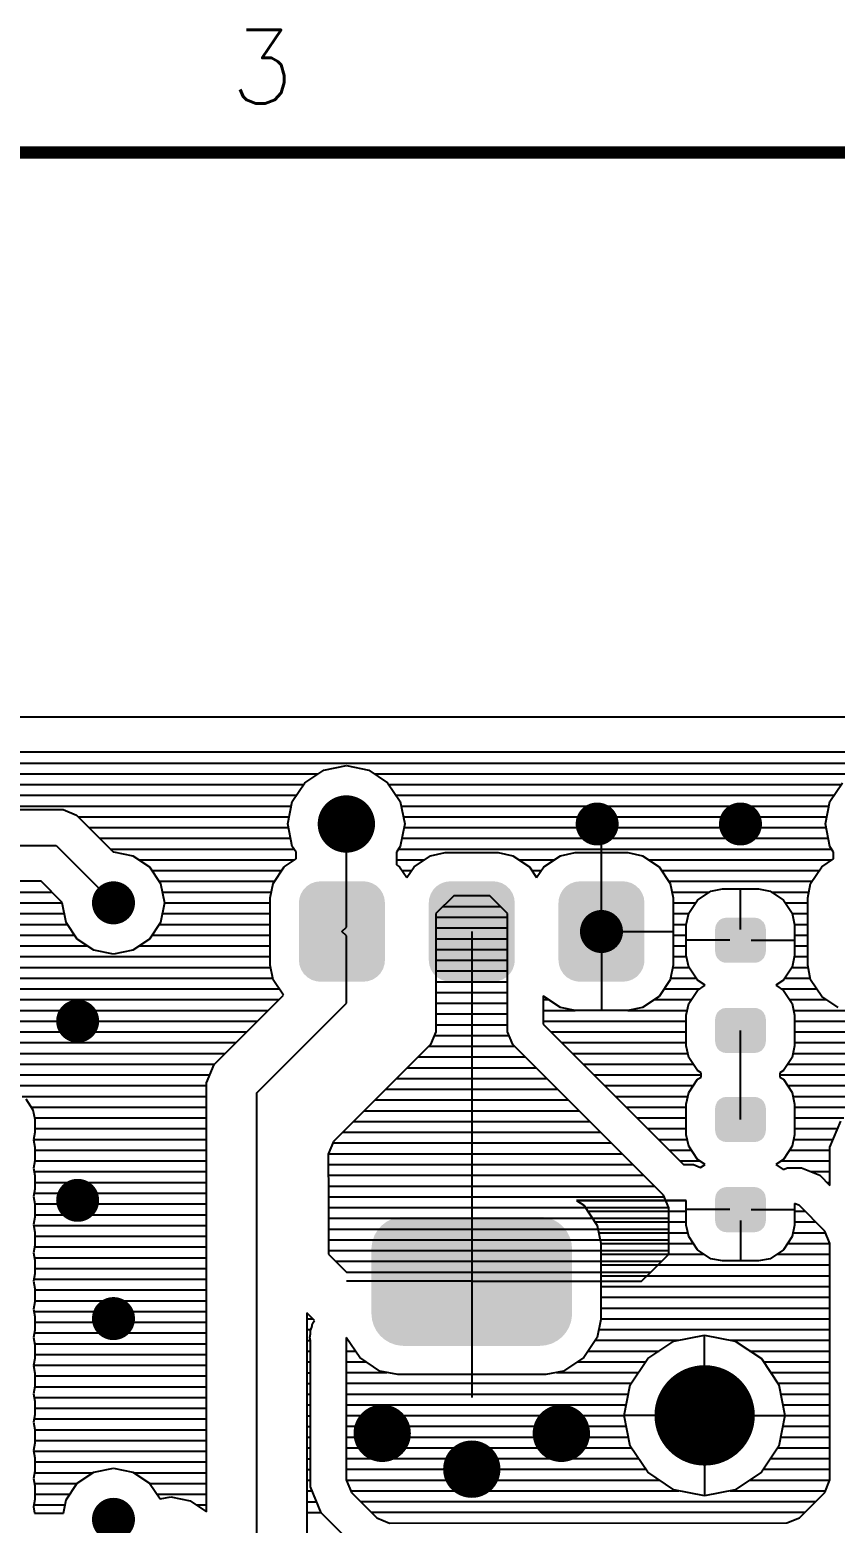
# Model space of a CAD drawing. Extents: x 295 to 953, y 10 to 290.
# Drawn here: x 604.4 to 637.2, y 229.2 to 290 of the extents above; entities that cross this region are included whole.
import ezdxf
from ezdxf.enums import TextEntityAlignment as Align

# ---------------------------------------------------------------- set-up
doc = ezdxf.new("R2010")
doc.units = 0
doc.header["$LTSCALE"] = 5
doc.header["$MEASUREMENT"] = 0
doc.layers.get('0').update_dxf_attribs({"linetype": 'CONTINUOUS', "lineweight": 25})
for name, color, linetype in [('DV-PEI-A6_TOP', 5, 'CONTINUOUS'), ('문자', 4, 'CONTINUOUS'), ('테두리', 3, 'CONTINUOUS')]:
    doc.layers.add(name, color=color, linetype=linetype)
doc.styles.get("Standard").update_dxf_attribs({"font": 'simplex.shx'})

# ---------------------------------------------------------------- blocks, each defined once
blk = doc.blocks.new('C')
at = {"layer": '테두리', "const_width": 0.5}
blk.add_lwpolyline([(15, 285), (15, 15), (405, 15), (405, 285), (15, 285)], dxfattribs=at)
at = {"layer": '문자'}
blk.add_text('3', height=3, dxfattribs=at).set_placement((136.875, 288.5), align=Align.MIDDLE)

msp = doc.modelspace()

# ---------------------------------------------------------------- linework, layer by layer
for points, const_width in [([(616.701, 257.641, 1), (617.869, 257.641, 1)], 1.168), ([(627.07, 257.641, 1), (627.946, 257.641, 1)], 0.876), ([(632.912, 257.641, 1), (633.788, 257.641, 1)], 0.876), ([(607.353, 254.428, 1), (608.23, 254.428, 1)], 0.876), ([(627.245, 253.26, 1), (628.122, 253.26, 1)], 0.876), ([(605.893, 249.609, 1), (606.769, 249.609, 1)], 0.876), ([(605.893, 242.306, 1), (606.769, 242.306, 1)], 0.876), ([(607.353, 237.487, 1), (608.23, 237.487, 1)], 0.876), ([(630.867, 233.543, 1), (632.912, 233.543, 1)], 2.045), ([(618.161, 232.813, 1), (619.33, 232.813, 1)], 1.168), ([(625.464, 232.813, 1), (626.632, 232.813, 1)], 1.168), ([(621.812, 231.352, 1), (622.981, 231.352, 1)], 1.168), ([(607.353, 229.308, 1), (608.23, 229.308, 1)], 0.876)]:
    msp.add_lwpolyline(points, format="xyb", close=True, dxfattribs=dict(const_width=const_width))
for points in [[(615.447, 254.819), (615.528, 254.956), (618.764, 254.819), (618.675, 254.956)], [(615.528, 254.956), (615.559, 254.988), (618.675, 254.956), (618.654, 254.988)], [(615.559, 254.988), (615.667, 255.102), (618.654, 254.988), (618.535, 255.102)], [(615.667, 255.102), (615.706, 255.128), (618.535, 255.102), (618.508, 255.128)], [(615.706, 255.128), (615.837, 255.213), (618.508, 255.128), (618.363, 255.213)], [(615.837, 255.213), (615.885, 255.23), (618.363, 255.213), (618.334, 255.23)], [(615.885, 255.23), (616.027, 255.281), (618.334, 255.23), (618.168, 255.281)], [(616.027, 255.281), (616.099, 255.29), (618.168, 255.281), (618.141, 255.29)], [(616.099, 255.29), (616.227, 255.305), (618.141, 255.29), (617.98, 255.305)], [(620.74, 254.819), (620.821, 254.956), (624.057, 254.819), (623.968, 254.956)], [(620.821, 254.956), (620.851, 254.988), (623.968, 254.956), (623.947, 254.988)], [(620.851, 254.988), (620.96, 255.102), (623.947, 254.988), (623.827, 255.102)], [(620.96, 255.102), (620.999, 255.128), (623.827, 255.102), (623.801, 255.128)], [(620.999, 255.128), (621.13, 255.213), (623.801, 255.128), (623.656, 255.213)], [(621.13, 255.213), (621.178, 255.23), (623.656, 255.213), (623.627, 255.23)], [(621.178, 255.23), (621.32, 255.281), (623.627, 255.23), (623.461, 255.281)], [(621.32, 255.281), (621.392, 255.29), (623.461, 255.281), (623.434, 255.29)], [(621.392, 255.29), (621.52, 255.305), (623.434, 255.29), (623.273, 255.305)], [(626.027, 254.819), (626.108, 254.956), (629.344, 254.819), (629.255, 254.956)], [(626.108, 254.956), (626.138, 254.988), (629.255, 254.956), (629.234, 254.988)], [(626.138, 254.988), (626.247, 255.102), (629.234, 254.988), (629.114, 255.102)], [(626.247, 255.102), (626.286, 255.128), (629.114, 255.102), (629.088, 255.128)], [(626.286, 255.128), (626.417, 255.213), (629.088, 255.128), (628.943, 255.213)], [(626.417, 255.213), (626.465, 255.23), (628.943, 255.213), (628.914, 255.23)], [(626.465, 255.23), (626.607, 255.281), (628.914, 255.23), (628.748, 255.281)], [(626.607, 255.281), (626.679, 255.29), (628.748, 255.281), (628.721, 255.29)], [(626.679, 255.29), (626.807, 255.305), (628.721, 255.29), (628.56, 255.305)], [(615.351, 254.428), (615.366, 254.589), (618.856, 254.428), (618.838, 254.589)], [(615.351, 252.092), (615.351, 254.428), (618.856, 252.092), (618.856, 254.428)], [(615.366, 254.589), (615.378, 254.629), (618.838, 254.589), (618.833, 254.629)], [(615.378, 254.629), (615.426, 254.782), (618.833, 254.629), (618.778, 254.782)], [(615.426, 254.782), (615.447, 254.819), (618.778, 254.782), (618.764, 254.819)], [(620.644, 254.428), (620.659, 254.589), (624.149, 254.428), (624.131, 254.589)], [(620.644, 252.092), (620.644, 254.428), (624.149, 252.092), (624.149, 254.428)], [(620.659, 254.589), (620.671, 254.629), (624.131, 254.589), (624.126, 254.629)], [(620.671, 254.629), (620.719, 254.782), (624.126, 254.629), (624.071, 254.782)], [(620.719, 254.782), (620.74, 254.819), (624.071, 254.782), (624.057, 254.819)], [(625.931, 254.428), (625.946, 254.589), (629.436, 254.428), (629.418, 254.589)], [(625.931, 252.092), (625.931, 254.428), (629.436, 252.092), (629.436, 254.428)], [(625.946, 254.589), (625.958, 254.629), (629.418, 254.589), (629.413, 254.629)], [(625.958, 254.629), (626.006, 254.782), (629.413, 254.629), (629.358, 254.782)], [(626.006, 254.782), (626.027, 254.819), (629.358, 254.782), (629.344, 254.819)], [(632.502, 253.731), (632.519, 253.741), (634.196, 253.731), (634.186, 253.741)], [(632.519, 253.741), (632.631, 253.8), (634.186, 253.741), (634.065, 253.8)], [(632.631, 253.8), (632.659, 253.804), (634.065, 253.8), (634.055, 253.804)], [(632.659, 253.804), (632.775, 253.824), (634.055, 253.804), (633.926, 253.824)], [(632.316, 252.442), (632.316, 253.365), (634.384, 252.442), (634.384, 253.365)], [(632.319, 253.365), (632.338, 253.495), (634.381, 253.365), (634.361, 253.495)], [(632.338, 253.495), (632.345, 253.509), (634.361, 253.495), (634.358, 253.509)], [(632.345, 253.509), (632.401, 253.626), (634.358, 253.509), (634.297, 253.626)], [(632.401, 253.626), (632.413, 253.639), (634.297, 253.626), (634.291, 253.639)], [(632.413, 253.639), (632.502, 253.731), (634.291, 253.639), (634.196, 253.731)], [(615.37, 251.931), (615.351, 252.092), (618.841, 251.931), (618.856, 252.092)], [(615.374, 251.891), (615.37, 251.931), (618.829, 251.891), (618.841, 251.931)], [(620.663, 251.931), (620.644, 252.092), (624.134, 251.931), (624.149, 252.092)], [(620.667, 251.891), (620.663, 251.931), (624.122, 251.891), (624.134, 251.931)], [(625.95, 251.931), (625.931, 252.092), (629.421, 251.931), (629.436, 252.092)], [(625.954, 251.891), (625.95, 251.931), (629.409, 251.891), (629.421, 251.931)], [(632.34, 252.313), (632.319, 252.442), (634.363, 252.313), (634.381, 252.442)], [(632.342, 252.298), (632.34, 252.313), (634.356, 252.298), (634.363, 252.313)], [(632.403, 252.181), (632.342, 252.298), (634.3, 252.181), (634.356, 252.298)], [(632.41, 252.169), (632.403, 252.181), (634.288, 252.169), (634.3, 252.181)], [(632.505, 252.076), (632.41, 252.169), (634.199, 252.076), (634.288, 252.169)], [(632.514, 252.067), (632.505, 252.076), (634.182, 252.067), (634.199, 252.076)], [(632.636, 252.008), (632.514, 252.067), (634.07, 252.008), (634.182, 252.067)], [(632.646, 252.003), (632.636, 252.008), (634.042, 252.003), (634.07, 252.008)], [(632.775, 251.984), (632.646, 252.003), (633.926, 251.984), (634.042, 252.003)], [(615.43, 251.738), (615.374, 251.891), (618.782, 251.738), (618.829, 251.891)], [(615.443, 251.701), (615.43, 251.738), (618.76, 251.701), (618.782, 251.738)], [(615.532, 251.564), (615.443, 251.701), (618.679, 251.564), (618.76, 251.701)], [(615.553, 251.532), (615.532, 251.564), (618.649, 251.532), (618.679, 251.564)], [(615.673, 251.418), (615.553, 251.532), (618.54, 251.418), (618.649, 251.532)], [(615.7, 251.392), (615.673, 251.418), (618.501, 251.392), (618.54, 251.418)], [(615.844, 251.307), (615.7, 251.392), (618.371, 251.307), (618.501, 251.392)], [(615.874, 251.29), (615.844, 251.307), (618.323, 251.29), (618.371, 251.307)], [(620.723, 251.738), (620.667, 251.891), (624.075, 251.738), (624.122, 251.891)], [(620.736, 251.701), (620.723, 251.738), (624.053, 251.701), (624.075, 251.738)], [(620.825, 251.564), (620.736, 251.701), (623.972, 251.564), (624.053, 251.701)], [(620.846, 251.532), (620.825, 251.564), (623.942, 251.532), (623.972, 251.564)], [(620.966, 251.418), (620.846, 251.532), (623.833, 251.418), (623.942, 251.532)], [(620.992, 251.392), (620.966, 251.418), (623.794, 251.392), (623.833, 251.418)], [(621.137, 251.307), (620.992, 251.392), (623.664, 251.307), (623.794, 251.392)], [(621.167, 251.29), (621.137, 251.307), (623.615, 251.29), (623.664, 251.307)], [(626.01, 251.738), (625.954, 251.891), (629.362, 251.738), (629.409, 251.891)], [(626.023, 251.701), (626.01, 251.738), (629.34, 251.701), (629.362, 251.738)], [(626.112, 251.564), (626.023, 251.701), (629.259, 251.564), (629.34, 251.701)], [(626.133, 251.532), (626.112, 251.564), (629.229, 251.532), (629.259, 251.564)], [(626.253, 251.418), (626.133, 251.532), (629.12, 251.418), (629.229, 251.532)], [(626.279, 251.392), (626.253, 251.418), (629.081, 251.392), (629.12, 251.418)], [(626.424, 251.307), (626.279, 251.392), (628.951, 251.307), (629.081, 251.392)], [(626.454, 251.29), (626.424, 251.307), (628.902, 251.29), (628.951, 251.307)], [(616.039, 251.239), (615.874, 251.29), (618.181, 251.239), (618.323, 251.29)], [(616.067, 251.23), (616.039, 251.239), (618.108, 251.23), (618.181, 251.239)], [(616.227, 251.215), (616.067, 251.23), (617.98, 251.215), (618.108, 251.23)], [(621.332, 251.239), (621.167, 251.29), (623.474, 251.239), (623.615, 251.29)], [(621.36, 251.23), (621.332, 251.239), (623.401, 251.23), (623.474, 251.239)], [(621.52, 251.215), (621.36, 251.23), (623.273, 251.215), (623.401, 251.23)], [(626.619, 251.239), (626.454, 251.29), (628.761, 251.239), (628.902, 251.29)], [(626.647, 251.23), (626.619, 251.239), (628.688, 251.23), (628.761, 251.239)], [(626.807, 251.215), (626.647, 251.23), (628.56, 251.215), (628.688, 251.23)], [(632.519, 250.066), (632.631, 250.125), (634.186, 250.066), (634.065, 250.125)], [(632.631, 250.125), (632.659, 250.13), (634.065, 250.125), (634.055, 250.13)], [(632.659, 250.13), (632.775, 250.149), (634.055, 250.13), (633.926, 250.149)], [(632.316, 248.768), (632.316, 249.691), (634.384, 248.768), (634.384, 249.691)], [(632.319, 249.691), (632.338, 249.82), (634.381, 249.691), (634.361, 249.82)], [(632.338, 249.82), (632.345, 249.835), (634.361, 249.82), (634.358, 249.835)], [(632.345, 249.835), (632.401, 249.952), (634.358, 249.835), (634.297, 249.952)], [(632.401, 249.952), (632.413, 249.964), (634.297, 249.952), (634.291, 249.964)], [(632.413, 249.964), (632.502, 250.057), (634.291, 249.964), (634.196, 250.057)], [(632.502, 250.057), (632.519, 250.066), (634.196, 250.057), (634.186, 250.066)], [(632.34, 248.638), (632.319, 248.768), (634.363, 248.638), (634.381, 248.768)], [(632.342, 248.623), (632.34, 248.638), (634.356, 248.623), (634.363, 248.638)], [(632.403, 248.506), (632.342, 248.623), (634.3, 248.506), (634.356, 248.623)], [(632.41, 248.494), (632.403, 248.506), (634.288, 248.494), (634.3, 248.506)], [(632.505, 248.401), (632.41, 248.494), (634.199, 248.401), (634.288, 248.494)], [(632.514, 248.392), (632.505, 248.401), (634.182, 248.392), (634.199, 248.401)], [(632.636, 248.333), (632.514, 248.392), (634.07, 248.333), (634.182, 248.392)], [(632.646, 248.328), (632.636, 248.333), (634.042, 248.328), (634.07, 248.333)], [(632.775, 248.309), (632.646, 248.328), (633.926, 248.309), (634.042, 248.328)], [(632.502, 246.429), (632.519, 246.438), (634.196, 246.429), (634.186, 246.438)], [(632.519, 246.438), (632.631, 246.497), (634.186, 246.438), (634.065, 246.497)], [(632.631, 246.497), (632.659, 246.502), (634.065, 246.497), (634.055, 246.502)], [(632.659, 246.502), (632.775, 246.521), (634.055, 246.502), (633.926, 246.521)], [(632.316, 245.14), (632.316, 246.063), (634.384, 245.14), (634.384, 246.063)], [(632.319, 246.063), (632.338, 246.192), (634.381, 246.063), (634.361, 246.192)], [(632.338, 246.192), (632.345, 246.207), (634.361, 246.192), (634.358, 246.207)], [(632.345, 246.207), (632.401, 246.324), (634.358, 246.207), (634.297, 246.324)], [(632.401, 246.324), (632.413, 246.336), (634.297, 246.324), (634.291, 246.336)], [(632.413, 246.336), (632.502, 246.429), (634.291, 246.336), (634.196, 246.429)], [(632.34, 245.01), (632.319, 245.14), (634.363, 245.01), (634.381, 245.14)], [(632.342, 244.996), (632.34, 245.01), (634.356, 244.996), (634.363, 245.01)], [(632.403, 244.879), (632.342, 244.996), (634.3, 244.879), (634.356, 244.996)], [(632.41, 244.866), (632.403, 244.879), (634.288, 244.866), (634.3, 244.879)], [(632.505, 244.773), (632.41, 244.866), (634.199, 244.773), (634.288, 244.866)], [(632.514, 244.764), (632.505, 244.773), (634.182, 244.764), (634.199, 244.773)], [(632.636, 244.705), (632.514, 244.764), (634.07, 244.705), (634.182, 244.764)], [(632.646, 244.7), (632.636, 244.705), (634.042, 244.7), (634.07, 244.705)], [(632.775, 244.681), (632.646, 244.7), (633.926, 244.681), (634.042, 244.7)], [(632.519, 242.763), (632.631, 242.822), (634.186, 242.763), (634.065, 242.822)], [(632.631, 242.822), (632.659, 242.827), (634.065, 242.822), (634.055, 242.827)], [(632.659, 242.827), (632.775, 242.847), (634.055, 242.827), (633.926, 242.847)], [(632.316, 241.465), (632.316, 242.388), (634.384, 241.465), (634.384, 242.388)], [(632.319, 242.388), (632.338, 242.517), (634.381, 242.388), (634.361, 242.517)], [(632.338, 242.517), (632.345, 242.532), (634.361, 242.517), (634.358, 242.532)], [(632.345, 242.532), (632.401, 242.649), (634.358, 242.532), (634.297, 242.649)], [(632.401, 242.649), (632.413, 242.662), (634.297, 242.649), (634.291, 242.662)], [(632.413, 242.662), (632.502, 242.754), (634.291, 242.662), (634.196, 242.754)], [(632.502, 242.754), (632.519, 242.763), (634.196, 242.754), (634.186, 242.763)], [(619.137, 241.542), (619.314, 241.593), (625.64, 241.542), (625.497, 241.593)], [(619.314, 241.593), (619.375, 241.611), (625.497, 241.593), (625.385, 241.611)], [(619.375, 241.611), (619.595, 241.632), (625.385, 241.611), (625.253, 241.632)], [(619.595, 241.632), (619.622, 241.634), (625.253, 241.632), (625.172, 241.634)], [(618.432, 240.879), (618.518, 241.025), (626.356, 240.879), (626.281, 241.025)], [(618.518, 241.025), (618.558, 241.092), (626.281, 241.025), (626.229, 241.092)], [(618.558, 241.092), (618.671, 241.22), (626.229, 241.092), (626.129, 241.22)], [(618.671, 241.22), (618.721, 241.278), (626.129, 241.22), (626.064, 241.278)], [(618.721, 241.278), (618.858, 241.384), (626.064, 241.278), (625.943, 241.384)], [(618.858, 241.384), (618.917, 241.43), (625.943, 241.384), (625.866, 241.43)], [(618.917, 241.43), (619.074, 241.51), (625.866, 241.43), (625.73, 241.51)], [(619.074, 241.51), (619.137, 241.542), (625.73, 241.51), (625.64, 241.542)], [(632.34, 241.336), (632.319, 241.465), (634.363, 241.336), (634.381, 241.465)], [(632.342, 241.321), (632.34, 241.336), (634.356, 241.321), (634.363, 241.336)], [(632.403, 241.204), (632.342, 241.321), (634.3, 241.204), (634.356, 241.321)], [(632.41, 241.191), (632.403, 241.204), (634.288, 241.191), (634.3, 241.204)], [(632.505, 241.099), (632.41, 241.191), (634.199, 241.099), (634.288, 241.191)], [(632.514, 241.09), (632.505, 241.099), (634.182, 241.09), (634.199, 241.099)], [(632.636, 241.031), (632.514, 241.09), (634.07, 241.031), (634.182, 241.09)], [(632.646, 241.026), (632.636, 241.031), (634.042, 241.026), (634.07, 241.031)], [(632.775, 241.006), (632.646, 241.026), (633.926, 241.006), (634.042, 241.026)], [(618.307, 240.32), (618.31, 240.401), (626.486, 240.32), (626.478, 240.401)], [(618.31, 240.401), (618.336, 240.566), (626.478, 240.401), (626.463, 240.566)], [(618.336, 240.566), (618.348, 240.646), (626.463, 240.566), (626.44, 240.646)], [(618.348, 240.646), (618.405, 240.804), (626.44, 240.646), (626.394, 240.804)], [(618.405, 240.804), (618.432, 240.879), (626.394, 240.804), (626.356, 240.879)], [(618.307, 237.691), (618.307, 240.32), (626.486, 237.691), (626.486, 240.32)], [(618.315, 237.61), (618.307, 237.691), (626.483, 237.61), (626.486, 237.691)], [(618.33, 237.445), (618.315, 237.61), (626.457, 237.445), (626.483, 237.61)], [(618.354, 237.365), (618.33, 237.445), (626.445, 237.365), (626.457, 237.445)], [(618.4, 237.207), (618.354, 237.365), (626.388, 237.207), (626.445, 237.365)], [(618.438, 237.132), (618.4, 237.207), (626.361, 237.132), (626.388, 237.207)], [(618.512, 236.986), (618.438, 237.132), (626.275, 236.986), (626.361, 237.132)], [(618.564, 236.919), (618.512, 236.986), (626.235, 236.919), (626.275, 236.986)], [(618.664, 236.791), (618.564, 236.919), (626.122, 236.791), (626.235, 236.919)], [(618.729, 236.733), (618.664, 236.791), (626.072, 236.733), (626.122, 236.791)], [(618.85, 236.627), (618.729, 236.733), (625.935, 236.627), (626.072, 236.733)], [(618.927, 236.582), (618.85, 236.627), (625.876, 236.582), (625.935, 236.627)], [(619.063, 236.501), (618.927, 236.582), (625.719, 236.501), (625.876, 236.582)], [(619.153, 236.469), (619.063, 236.501), (625.656, 236.469), (625.719, 236.501)], [(619.296, 236.418), (619.153, 236.469), (625.479, 236.418), (625.656, 236.469)], [(619.408, 236.4), (619.296, 236.418), (625.418, 236.4), (625.479, 236.418)], [(619.541, 236.379), (619.408, 236.4), (625.198, 236.379), (625.418, 236.4)], [(619.622, 236.377), (619.541, 236.379), (625.172, 236.377), (625.198, 236.379)]]:
    msp.add_solid(points)
at = {"layer": 'DV-PEI-A6_TOP', "color": 7}
for p, q in [((858.075, 262), (515.377, 262)), ((823.946, 260.562), (532.143, 260.562)), ((531.402, 260.124), (841.179, 260.124)), ((615.596, 259.324), (616.368, 259.838)), ((616.368, 259.838), (617.285, 260.019)), ((617.285, 260.019), (618.196, 259.838)), ((618.196, 259.838), (618.967, 259.324)), ((530.525, 259.248), (615.544, 259.248)), ((530.963, 259.686), (616.134, 259.686)), ((615.082, 258.553), (615.596, 259.324)), ((618.43, 259.686), (638.041, 259.686)), ((618.967, 259.324), (619.481, 258.553)), ((619.02, 259.248), (637.451, 259.248)), ((636.99, 258.553), (637.504, 259.324)), ((530.087, 258.81), (615.252, 258.81)), ((619.312, 258.81), (637.159, 258.81)), ((529.777, 258.372), (615.047, 258.372)), ((588.221, 258.226), (605.741, 258.226)), ((605.741, 258.226), (606.278, 257.998)), ((606.278, 257.998), (607.774, 256.508)), ((614.901, 257.641), (615.082, 258.553)), ((619.481, 258.553), (619.663, 257.641)), ((619.516, 258.372), (636.955, 258.372)), ((636.809, 257.641), (636.99, 258.553)), ((606.349, 257.934), (614.96, 257.934)), ((606.787, 257.495), (614.93, 257.495)), ((615.082, 256.724), (614.901, 257.641)), ((617.285, 253.435), (617.285, 257.641)), ((619.663, 257.641), (619.481, 256.724)), ((619.604, 257.934), (636.867, 257.934)), ((619.633, 257.495), (636.838, 257.495)), ((627.684, 257.46), (627.508, 257.641)), ((627.684, 253.26), (627.684, 257.46)), ((636.99, 256.724), (636.809, 257.641)), ((607.225, 257.057), (615.018, 257.057)), ((619.546, 257.057), (636.926, 257.057)), ((588.513, 256.765), (605.455, 256.765)), ((605.455, 256.765), (607.792, 254.428)), ((607.663, 256.619), (615.152, 256.619)), ((607.774, 256.508), (607.792, 256.508)), ((607.792, 256.508), (608.586, 256.35)), ((608.586, 256.35), (609.264, 255.901)), ((608.843, 256.181), (615.17, 256.181)), ((614.755, 255.901), (615.24, 256.222)), ((615.24, 256.491), (615.082, 256.724)), ((615.24, 256.222), (615.24, 256.491)), ((619.481, 256.724), (619.33, 256.491)), ((619.33, 256.491), (619.33, 255.982)), ((619.33, 256.181), (620.463, 256.181)), ((619.411, 256.619), (637.06, 256.619)), ((620.042, 255.901), (620.72, 256.35)), ((620.72, 256.35), (621.316, 256.473)), ((621.316, 256.473), (623.471, 256.473)), ((623.471, 256.473), (624.067, 256.35)), ((624.067, 256.35), (624.745, 255.901)), ((624.324, 256.181), (625.75, 256.181)), ((625.335, 255.901), (626.007, 256.35)), ((626.007, 256.35), (626.609, 256.473)), ((626.609, 256.473), (628.758, 256.473)), ((627.684, 253.698), (627.684, 256.473)), ((628.758, 256.473), (629.36, 256.35)), ((629.36, 256.35), (630.032, 255.901)), ((629.617, 256.181), (637.078, 256.181)), ((636.663, 255.901), (637.148, 256.222)), ((637.148, 256.491), (636.99, 256.724)), ((637.148, 256.222), (637.148, 256.491)), ((609.264, 255.901), (609.714, 255.223)), ((609.369, 255.743), (614.644, 255.743)), ((614.3, 255.223), (614.755, 255.901)), ((619.33, 255.982), (619.452, 255.901)), ((619.452, 255.901), (619.75, 255.457)), ((619.563, 255.743), (619.937, 255.743)), ((619.75, 255.457), (620.042, 255.901)), ((624.745, 255.901), (625.037, 255.457)), ((624.85, 255.743), (625.224, 255.743)), ((625.037, 255.457), (625.335, 255.901)), ((630.032, 255.901), (630.488, 255.223)), ((630.143, 255.743), (636.552, 255.743)), ((636.207, 255.223), (636.663, 255.901)), ((604.847, 255.305), (598.561, 255.305)), ((605.706, 254.44), (604.847, 255.305)), ((609.661, 255.305), (614.352, 255.305)), ((609.714, 255.223), (609.871, 254.428)), ((614.183, 254.627), (614.3, 255.223)), ((630.435, 255.305), (636.26, 255.305)), ((630.488, 255.223), (630.605, 254.627)), ((632.135, 254.902), (632.614, 254.995)), ((632.614, 254.995), (634.081, 254.995)), ((633.35, 253.342), (633.35, 254.995)), ((634.081, 254.995), (634.56, 254.902)), ((636.09, 254.627), (636.207, 255.223)), ((598.684, 254.867), (605.285, 254.867)), ((598.772, 254.428), (605.706, 254.428)), ((605.706, 254.428), (605.706, 254.44)), ((605.864, 253.628), (605.706, 254.428)), ((609.871, 254.428), (609.714, 253.628)), ((609.784, 254.867), (614.229, 254.867)), ((609.871, 254.428), (614.183, 254.428)), ((614.183, 251.887), (614.183, 254.627)), ((621.666, 254.72), (620.936, 253.99)), ((623.127, 254.72), (621.666, 254.72)), ((623.857, 253.99), (623.127, 254.72)), ((630.558, 254.867), (632.083, 254.867)), ((630.605, 254.627), (630.605, 251.887)), ((630.605, 254.428), (631.522, 254.428)), ((631.241, 254.002), (631.598, 254.539)), ((631.598, 254.539), (632.135, 254.902)), ((634.56, 254.902), (635.097, 254.539)), ((634.612, 254.867), (636.137, 254.867)), ((635.097, 254.539), (635.453, 254.002)), ((635.173, 254.428), (636.09, 254.428)), ((636.09, 251.887), (636.09, 254.627)), ((598.684, 253.99), (605.794, 253.99)), ((609.784, 253.99), (614.183, 253.99)), ((620.936, 253.99), (620.936, 249.176)), ((620.936, 253.844), (623.851, 253.844)), ((621.228, 254.282), (623.565, 254.282)), ((623.851, 249.176), (623.857, 253.99)), ((630.605, 253.99), (631.236, 253.99)), ((631.142, 253.529), (631.241, 254.002)), ((635.453, 254.002), (635.553, 253.529)), ((635.459, 253.99), (636.09, 253.99)), ((598.561, 253.552), (605.916, 253.552)), ((606.314, 252.95), (605.864, 253.628)), ((609.714, 253.628), (609.264, 252.95)), ((609.661, 253.552), (614.183, 253.552)), ((617.104, 253.26), (617.285, 253.435)), ((617.285, 253.079), (617.104, 253.26)), ((620.936, 253.406), (623.851, 253.406)), ((622.397, 253.26), (622.397, 239.006)), ((627.508, 253.079), (627.684, 253.26)), ((627.684, 253.26), (627.508, 253.079)), ((628.122, 253.26), (630.605, 253.26)), ((630.605, 253.552), (631.148, 253.552)), ((631.142, 252.284), (631.142, 253.529)), ((635.547, 253.552), (636.09, 253.552)), ((635.553, 253.529), (635.553, 252.284)), ((598.409, 253.114), (606.208, 253.114)), ((598.409, 252.676), (606.734, 252.676)), ((606.991, 252.501), (606.314, 252.95)), ((609.264, 252.95), (608.586, 252.501)), ((608.843, 252.676), (614.183, 252.676)), ((609.369, 253.114), (614.183, 253.114)), ((617.285, 250.339), (617.285, 253.079)), ((620.936, 252.968), (623.851, 252.968)), ((620.936, 252.53), (623.851, 252.53)), ((627.684, 252.822), (627.684, 250.047)), ((630.605, 253.114), (631.142, 253.114)), ((630.605, 252.676), (631.142, 252.676)), ((632.912, 252.904), (631.142, 252.904)), ((633.788, 252.904), (635.553, 252.904)), ((635.553, 253.114), (636.09, 253.114)), ((635.553, 252.676), (636.09, 252.676)), ((598.409, 252.238), (614.183, 252.238)), ((607.792, 252.343), (606.991, 252.501)), ((608.586, 252.501), (607.792, 252.343)), ((620.936, 252.092), (623.851, 252.092)), ((630.605, 252.238), (631.154, 252.238)), ((631.241, 251.811), (631.142, 252.284)), ((635.553, 252.284), (635.453, 251.811)), ((635.541, 252.238), (636.09, 252.238)), ((598.409, 251.799), (614.2, 251.799)), ((598.409, 251.361), (614.288, 251.361)), ((614.3, 251.291), (614.183, 251.887)), ((620.936, 251.653), (623.851, 251.653)), ((630.605, 251.887), (630.488, 251.291)), ((630.499, 251.361), (631.539, 251.361)), ((630.587, 251.799), (631.247, 251.799)), ((631.598, 251.274), (631.241, 251.811)), ((635.453, 251.811), (635.097, 251.274)), ((635.155, 251.361), (636.195, 251.361)), ((635.448, 251.799), (636.108, 251.799)), ((636.207, 251.291), (636.09, 251.887)), ((598.409, 250.923), (614.551, 250.923)), ((614.72, 250.666), (614.3, 251.291)), ((620.936, 251.215), (623.851, 251.215)), ((620.936, 250.777), (623.851, 250.777)), ((630.488, 251.291), (630.032, 250.614)), ((630.237, 250.923), (631.685, 250.923)), ((631.241, 250.321), (631.598, 250.859)), ((631.907, 251.069), (631.598, 251.274)), ((631.598, 250.859), (631.907, 251.069)), ((635.097, 251.274), (634.787, 251.069)), ((634.787, 251.069), (635.097, 250.859)), ((635.009, 250.923), (636.458, 250.923)), ((635.097, 250.859), (635.453, 250.321)), ((636.663, 250.614), (636.207, 251.291)), ((598.409, 250.485), (614.539, 250.485)), ((612.471, 248.417), (614.72, 250.666)), ((613.634, 246.688), (617.285, 250.339)), ((620.936, 250.339), (623.851, 250.339)), ((625.335, 250.614), (625.312, 250.643)), ((625.312, 250.643), (625.312, 249.48)), ((625.312, 250.485), (625.534, 250.485)), ((626.007, 250.164), (625.335, 250.614)), ((626.609, 250.047), (626.007, 250.164)), ((629.36, 250.164), (628.758, 250.047)), ((630.032, 250.614), (629.36, 250.164)), ((629.833, 250.485), (631.347, 250.485)), ((631.142, 249.848), (631.241, 250.321)), ((635.348, 250.485), (636.861, 250.485)), ((635.453, 250.321), (635.553, 249.848)), ((637.335, 250.164), (636.663, 250.614)), ((598.409, 250.047), (614.101, 250.047)), ((598.409, 249.609), (613.663, 249.609)), ((620.936, 249.901), (623.851, 249.901)), ((625.312, 250.047), (626.609, 250.047)), ((625.312, 249.609), (631.142, 249.609)), ((625.312, 249.48), (631.031, 243.767)), ((628.758, 250.047), (626.609, 250.047)), ((628.758, 250.047), (631.183, 250.047)), ((631.142, 248.604), (631.142, 249.848)), ((635.512, 250.047), (637.936, 250.047)), ((635.553, 249.848), (635.553, 248.604)), ((635.553, 249.609), (641.383, 249.609)), ((598.409, 249.171), (613.225, 249.171)), ((620.936, 249.176), (620.72, 248.662)), ((620.866, 249.025), (623.921, 249.025)), ((620.936, 249.463), (623.851, 249.463)), ((624.067, 248.662), (623.851, 249.176)), ((625.627, 249.171), (631.142, 249.171)), ((633.35, 245.601), (633.35, 249.229)), ((635.553, 249.171), (641.068, 249.171)), ((598.398, 248.294), (612.348, 248.294)), ((598.409, 248.732), (612.786, 248.732)), ((611.898, 247.844), (612.471, 248.417)), ((620.72, 248.662), (616.765, 244.707)), ((620.644, 248.586), (624.143, 248.586)), ((629.699, 243.036), (624.067, 248.662)), ((626.065, 248.732), (631.142, 248.732)), ((626.503, 248.294), (631.206, 248.294)), ((631.241, 248.131), (631.142, 248.604)), ((635.553, 248.604), (635.453, 248.131)), ((635.488, 248.294), (640.191, 248.294)), ((635.553, 248.732), (640.629, 248.732)), ((598.269, 247.856), (611.91, 247.856)), ((611.589, 247.091), (611.898, 247.844)), ((619.768, 247.71), (625.02, 247.71)), ((620.206, 248.148), (624.581, 248.148)), ((626.942, 247.856), (631.422, 247.856)), ((631.598, 247.593), (631.241, 248.131)), ((635.453, 248.131), (635.097, 247.593)), ((635.272, 247.856), (639.753, 247.856)), ((597.901, 247.418), (611.717, 247.418)), ((611.589, 246.279), (611.589, 247.091)), ((619.33, 247.272), (625.458, 247.272)), ((627.38, 247.418), (631.744, 247.418)), ((631.241, 246.699), (631.598, 247.237)), ((631.744, 247.5), (631.598, 247.593)), ((631.598, 247.237), (631.744, 247.33)), ((631.744, 247.33), (631.744, 247.5)), ((635.097, 247.593), (634.957, 247.5)), ((634.957, 247.5), (634.957, 247.33)), ((634.957, 247.418), (639.315, 247.418)), ((634.957, 247.33), (635.097, 247.237)), ((635.097, 247.237), (635.453, 246.699)), ((586.912, 246.98), (611.589, 246.98)), ((604.064, 246.542), (611.589, 246.542)), ((604.222, 246.437), (604.508, 245.998)), ((613.634, 209.445), (613.634, 246.688)), ((618.891, 246.834), (625.896, 246.834)), ((627.818, 246.98), (631.422, 246.98)), ((628.256, 246.542), (631.206, 246.542)), ((631.142, 246.226), (631.241, 246.699)), ((635.272, 246.98), (638.877, 246.98)), ((635.453, 246.699), (635.553, 246.226)), ((635.488, 246.542), (638.439, 246.542)), ((604.444, 246.104), (611.589, 246.104)), ((604.508, 245.998), (604.59, 245.619)), ((611.589, 229.617), (611.589, 246.279)), ((618.009, 245.957), (626.772, 245.957)), ((618.447, 246.396), (626.334, 246.396)), ((628.694, 246.104), (631.142, 246.104)), ((631.142, 244.982), (631.142, 246.226)), ((635.553, 246.226), (635.553, 244.982)), ((635.553, 246.104), (638.001, 246.104)), ((604.578, 245.665), (611.589, 245.665)), ((604.59, 245.619), (604.59, 245.064)), ((604.59, 245.227), (611.589, 245.227)), ((617.571, 245.519), (627.21, 245.519)), ((629.132, 245.665), (631.142, 245.665)), ((629.571, 245.227), (631.142, 245.227)), ((635.553, 245.665), (637.562, 245.665)), ((635.553, 245.227), (637.305, 245.227)), ((636.996, 244.479), (637.434, 245.537)), ((604.59, 245.064), (604.526, 244.766)), ((604.526, 244.766), (604.59, 244.468)), ((604.532, 244.789), (611.589, 244.789)), ((616.765, 244.707), (616.549, 244.193)), ((616.736, 244.643), (628.087, 244.643)), ((617.133, 245.081), (627.649, 245.081)), ((630.009, 244.789), (631.183, 244.789)), ((631.241, 244.509), (631.142, 244.982)), ((635.553, 244.982), (635.453, 244.509)), ((635.512, 244.789), (637.124, 244.789)), ((604.59, 244.468), (604.59, 243.913)), ((604.59, 244.351), (611.589, 244.351)), ((616.549, 244.193), (616.555, 242.306)), ((616.555, 244.205), (628.525, 244.205)), ((630.447, 244.351), (631.347, 244.351)), ((631.598, 243.971), (631.241, 244.509)), ((635.453, 244.509), (635.097, 243.971)), ((635.348, 244.351), (636.996, 244.351)), ((636.996, 242.908), (636.996, 244.479)), ((604.59, 243.913), (604.526, 243.615)), ((604.526, 243.615), (604.59, 243.317)), ((604.555, 243.475), (611.589, 243.475)), ((604.584, 243.913), (611.589, 243.913)), ((616.549, 243.767), (628.963, 243.767)), ((630.885, 243.913), (631.685, 243.913)), ((631.031, 243.767), (631.434, 243.767)), ((631.434, 243.767), (631.726, 243.644)), ((631.907, 243.767), (631.598, 243.971)), ((631.726, 243.644), (631.907, 243.767)), ((635.097, 243.971), (634.787, 243.767)), ((634.787, 243.767), (635.091, 243.562)), ((635.009, 243.913), (636.996, 243.913)), ((635.091, 243.562), (635.261, 243.632)), ((635.261, 243.632), (635.839, 243.632)), ((635.839, 243.632), (636.581, 243.329)), ((636.23, 243.475), (636.996, 243.475)), ((604.59, 243.317), (604.59, 242.768)), ((604.59, 243.036), (611.589, 243.036)), ((616.549, 243.329), (629.401, 243.329)), ((616.549, 242.89), (629.845, 242.89)), ((630.213, 242.517), (629.699, 243.036)), ((636.581, 243.329), (636.996, 242.908)), ((636.873, 243.036), (636.996, 243.036)), ((604.59, 242.768), (604.526, 242.464)), ((604.526, 242.464), (604.59, 242.166)), ((604.555, 242.598), (611.589, 242.598)), ((616.549, 242.452), (630.242, 242.452)), ((616.555, 242.306), (616.555, 240.115)), ((630.429, 242.306), (626.667, 242.306)), ((626.667, 242.306), (626.959, 242.108)), ((626.667, 242.3), (631.142, 242.3)), ((630.429, 242.002), (630.213, 242.517)), ((631.142, 242.306), (630.429, 242.306)), ((631.142, 241.301), (631.142, 242.306)), ((635.751, 242.09), (635.553, 242.172)), ((635.553, 242.172), (635.553, 241.301)), ((604.59, 241.617), (604.526, 241.319)), ((604.59, 242.166), (604.59, 241.617)), ((604.59, 242.16), (611.589, 242.16)), ((604.59, 241.722), (611.589, 241.722)), ((616.555, 242.014), (630.423, 242.014)), ((616.555, 241.576), (630.429, 241.576)), ((626.959, 242.108), (627.508, 241.284)), ((627.123, 241.862), (631.142, 241.862)), ((630.429, 240.115), (630.429, 242.002)), ((632.912, 241.927), (631.142, 241.927)), ((633.788, 241.927), (635.553, 241.927)), ((635.553, 241.862), (635.979, 241.862)), ((636.785, 241.056), (635.751, 242.09)), ((604.526, 241.319), (604.59, 241.015)), ((604.538, 241.284), (611.589, 241.284)), ((604.59, 241.015), (604.59, 240.466)), ((616.555, 241.138), (630.429, 241.138)), ((627.415, 241.424), (631.142, 241.424)), ((627.508, 241.284), (627.654, 240.559)), ((627.567, 240.986), (631.206, 240.986)), ((631.241, 240.828), (631.142, 241.301)), ((633.35, 241.488), (633.35, 239.835)), ((635.553, 241.301), (635.453, 240.828)), ((635.488, 240.986), (636.815, 240.986)), ((635.553, 241.424), (636.417, 241.424)), ((636.996, 240.542), (636.785, 241.056)), ((604.59, 240.466), (604.526, 240.168)), ((604.573, 240.408), (611.589, 240.408)), ((604.59, 240.846), (611.589, 240.846)), ((616.555, 240.7), (630.429, 240.7)), ((627.654, 240.559), (627.654, 237.446)), ((627.654, 240.548), (631.422, 240.548)), ((631.598, 240.291), (631.241, 240.828)), ((635.453, 240.828), (635.097, 240.291)), ((635.272, 240.548), (636.996, 240.548)), ((636.996, 230.92), (636.996, 240.542)), ((604.526, 240.168), (604.59, 239.87)), ((604.567, 239.969), (611.589, 239.969)), ((604.59, 239.87), (604.59, 239.315)), ((616.555, 240.262), (630.429, 240.262)), ((616.555, 240.115), (617.285, 239.385)), ((616.847, 239.823), (630.137, 239.823)), ((627.654, 240.11), (631.866, 240.11)), ((629.699, 239.385), (630.429, 240.115)), ((632.135, 239.929), (631.598, 240.291)), ((632.614, 239.835), (632.135, 239.929)), ((634.081, 239.835), (632.614, 239.835)), ((634.56, 239.929), (634.081, 239.835)), ((635.097, 240.291), (634.56, 239.929)), ((634.828, 240.11), (636.996, 240.11)), ((604.59, 239.315), (604.526, 239.017)), ((604.59, 239.531), (611.589, 239.531)), ((617.285, 239.385), (629.699, 239.385)), ((617.285, 239.385), (629.699, 239.385)), ((627.654, 239.672), (636.996, 239.672)), ((627.654, 239.233), (636.996, 239.233)), ((629.319, 239.006), (629.699, 239.385)), ((604.526, 239.017), (604.59, 238.719)), ((604.543, 239.093), (611.589, 239.093)), ((604.59, 238.719), (604.59, 238.164)), ((604.59, 238.655), (611.589, 238.655)), ((622.397, 239.006), (617.285, 239.006)), ((622.397, 239.006), (622.397, 234.273)), ((622.397, 239.006), (629.319, 239.006)), ((622.397, 238.567), (622.397, 235.208)), ((622.835, 239.006), (627.654, 239.006)), ((627.654, 238.795), (636.996, 238.795)), ((604.59, 238.164), (604.526, 237.866)), ((604.59, 238.217), (611.589, 238.217)), ((627.654, 238.357), (636.996, 238.357)), ((627.654, 237.919), (636.996, 237.919)), ((604.526, 237.866), (604.59, 237.568)), ((604.543, 237.779), (611.589, 237.779)), ((604.59, 237.568), (604.59, 237.019)), ((604.59, 237.341), (611.589, 237.341)), ((615.678, 237.72), (615.678, 211.49)), ((615.988, 237.405), (615.678, 237.72)), ((615.678, 237.475), (615.918, 237.475)), ((615.906, 237.288), (615.988, 237.405)), ((627.654, 237.446), (627.508, 236.721)), ((627.654, 237.481), (636.996, 237.481)), ((604.59, 237.019), (604.526, 236.715)), ((604.526, 236.715), (604.59, 236.418)), ((604.561, 236.902), (611.589, 236.902)), ((615.678, 237.037), (615.836, 237.037)), ((615.795, 236.715), (615.818, 236.862)), ((615.818, 236.575), (615.795, 236.715)), ((615.818, 237.008), (615.877, 237.142)), ((615.818, 236.862), (615.818, 237.008)), ((615.877, 237.142), (615.906, 237.288)), ((617.828, 235.898), (617.279, 236.715)), ((617.279, 236.715), (617.279, 230.92)), ((627.508, 236.721), (626.959, 235.898)), ((627.573, 237.043), (636.996, 237.043)), ((630.634, 236.569), (631.89, 236.815)), ((631.89, 234.577), (631.89, 236.815)), ((631.89, 236.815), (633.14, 236.569)), ((604.578, 236.464), (611.589, 236.464)), ((604.59, 236.418), (604.59, 235.868)), ((615.678, 236.599), (615.818, 236.599)), ((615.678, 236.16), (615.818, 236.16)), ((615.818, 230.634), (615.818, 236.575)), ((617.279, 236.604), (617.355, 236.604)), ((617.279, 236.166), (617.647, 236.166)), ((627.14, 236.166), (630.038, 236.166)), ((627.432, 236.604), (630.838, 236.604)), ((629.571, 235.857), (630.634, 236.569)), ((632.936, 236.604), (636.996, 236.604)), ((633.14, 236.569), (634.203, 235.857)), ((633.736, 236.166), (636.996, 236.166)), ((604.59, 235.868), (604.526, 235.57)), ((604.526, 235.57), (604.59, 235.267)), ((604.532, 235.588), (611.589, 235.588)), ((604.59, 236.026), (611.589, 236.026)), ((615.678, 235.722), (615.818, 235.722)), ((617.279, 235.728), (618.079, 235.728)), ((618.652, 235.348), (617.828, 235.898)), ((626.959, 235.898), (626.135, 235.348)), ((626.708, 235.728), (629.489, 235.728)), ((628.858, 234.793), (629.571, 235.857)), ((634.203, 235.857), (634.916, 234.793)), ((634.285, 235.728), (636.996, 235.728)), ((604.59, 235.267), (604.59, 234.717)), ((604.59, 235.15), (611.589, 235.15)), ((615.678, 235.284), (615.818, 235.284)), ((617.279, 235.29), (618.932, 235.29)), ((619.376, 235.208), (618.652, 235.348)), ((625.411, 235.208), (619.376, 235.208)), ((626.135, 235.348), (625.411, 235.208)), ((625.855, 235.29), (629.191, 235.29)), ((634.583, 235.29), (636.996, 235.29)), ((604.59, 234.717), (604.526, 234.42)), ((604.526, 234.42), (604.59, 234.122)), ((604.555, 234.273), (611.589, 234.273)), ((604.584, 234.712), (611.589, 234.712)), ((615.678, 234.846), (615.818, 234.846)), ((615.678, 234.408), (615.818, 234.408)), ((617.279, 234.852), (628.899, 234.852)), ((617.279, 234.414), (628.788, 234.414)), ((628.612, 233.543), (628.858, 234.793)), ((634.875, 234.852), (636.996, 234.852)), ((634.916, 234.793), (635.161, 233.543)), ((634.986, 234.414), (636.996, 234.414)), ((604.59, 234.122), (604.59, 233.567)), ((604.59, 233.835), (611.589, 233.835)), ((615.678, 233.97), (615.818, 233.97)), ((617.279, 233.976), (628.7, 233.976)), ((635.074, 233.976), (636.996, 233.976)), ((604.59, 233.567), (604.526, 233.269)), ((604.526, 233.269), (604.59, 232.971)), ((604.555, 233.397), (611.589, 233.397)), ((615.678, 233.532), (615.818, 233.532)), ((615.678, 233.093), (615.818, 233.093)), ((617.279, 233.537), (628.612, 233.537)), ((617.279, 233.099), (628.7, 233.099)), ((630.85, 233.543), (628.612, 233.543)), ((628.858, 232.287), (628.612, 233.543)), ((632.924, 233.543), (635.161, 233.543)), ((635.161, 233.543), (634.916, 232.287)), ((635.074, 233.099), (636.996, 233.099)), ((635.161, 233.537), (636.996, 233.537)), ((604.59, 232.971), (604.59, 232.416)), ((604.59, 232.959), (611.589, 232.959)), ((604.59, 232.521), (611.589, 232.521)), ((615.678, 232.655), (615.818, 232.655)), ((617.279, 232.661), (628.788, 232.661)), ((631.89, 232.503), (631.89, 230.266)), ((634.986, 232.661), (636.996, 232.661)), ((604.59, 232.416), (604.526, 232.118)), ((604.526, 232.118), (604.59, 231.82)), ((604.538, 232.083), (611.589, 232.083)), ((615.678, 232.217), (615.818, 232.217)), ((617.279, 232.223), (628.899, 232.223)), ((629.571, 231.224), (628.858, 232.287)), ((634.916, 232.287), (634.203, 231.224)), ((634.875, 232.223), (636.996, 232.223)), ((604.59, 231.271), (604.526, 230.967)), ((604.59, 231.82), (604.59, 231.271)), ((604.59, 231.645), (611.589, 231.645)), ((606.314, 230.78), (606.991, 231.23)), ((606.991, 231.23), (607.792, 231.388)), ((607.792, 231.388), (608.586, 231.23)), ((608.586, 231.23), (609.264, 230.78)), ((615.678, 231.779), (615.818, 231.779)), ((615.678, 231.341), (615.818, 231.341)), ((617.279, 231.785), (629.191, 231.785)), ((617.279, 231.347), (629.489, 231.347)), ((630.634, 230.511), (629.571, 231.224)), ((634.203, 231.224), (633.14, 230.511)), ((634.285, 231.347), (636.996, 231.347)), ((634.583, 231.785), (636.996, 231.785)), ((604.526, 230.967), (604.59, 230.669)), ((604.567, 230.768), (606.308, 230.768)), ((604.573, 231.206), (606.95, 231.206)), ((604.59, 230.669), (604.59, 230.12)), ((605.864, 230.102), (606.314, 230.78)), ((608.627, 231.206), (611.589, 231.206)), ((609.264, 230.78), (609.69, 230.137)), ((609.27, 230.768), (611.589, 230.768)), ((615.678, 230.903), (615.818, 230.903)), ((616.257, 229.577), (615.818, 230.634)), ((617.279, 230.92), (617.495, 230.406)), ((617.285, 230.909), (630.038, 230.909)), ((633.736, 230.909), (636.996, 230.909)), ((636.785, 230.406), (636.996, 230.92)), ((604.59, 230.12), (604.526, 229.822)), ((604.59, 230.33), (606.01, 230.33)), ((605.753, 229.553), (605.864, 230.102)), ((609.568, 230.33), (611.589, 230.33)), ((609.69, 230.137), (610.128, 230.219)), ((610.128, 230.219), (610.923, 230.061)), ((610.923, 230.061), (611.589, 229.617)), ((615.678, 230.465), (615.889, 230.465)), ((615.678, 230.026), (616.07, 230.026)), ((617.466, 230.47), (630.838, 230.47)), ((617.495, 230.406), (618.529, 229.372)), ((617.863, 230.032), (636.417, 230.032)), ((631.89, 230.266), (630.634, 230.511)), ((633.14, 230.511), (631.89, 230.266)), ((632.936, 230.47), (636.815, 230.47)), ((635.751, 229.372), (636.785, 230.406)), ((604.526, 229.822), (604.578, 229.553)), ((604.543, 229.892), (605.823, 229.892)), ((604.578, 229.553), (605.753, 229.553)), ((611.18, 229.892), (611.589, 229.892)), ((615.678, 229.588), (616.251, 229.588)), ((617.7, 228.134), (616.257, 229.577)), ((618.301, 229.594), (635.979, 229.594)), ((606.576, 228.093), (607.792, 229.308)), ((618.529, 229.372), (619.043, 229.156)), ((619.043, 229.156), (635.237, 229.162)), ((635.237, 229.162), (635.751, 229.372))]:
    msp.add_line(p, q, dxfattribs=at)

# ---------------------------------------------------------------- block references
msp.add_blockref('C', (476.978, 0))

doc.saveas('drawing.dxf')
